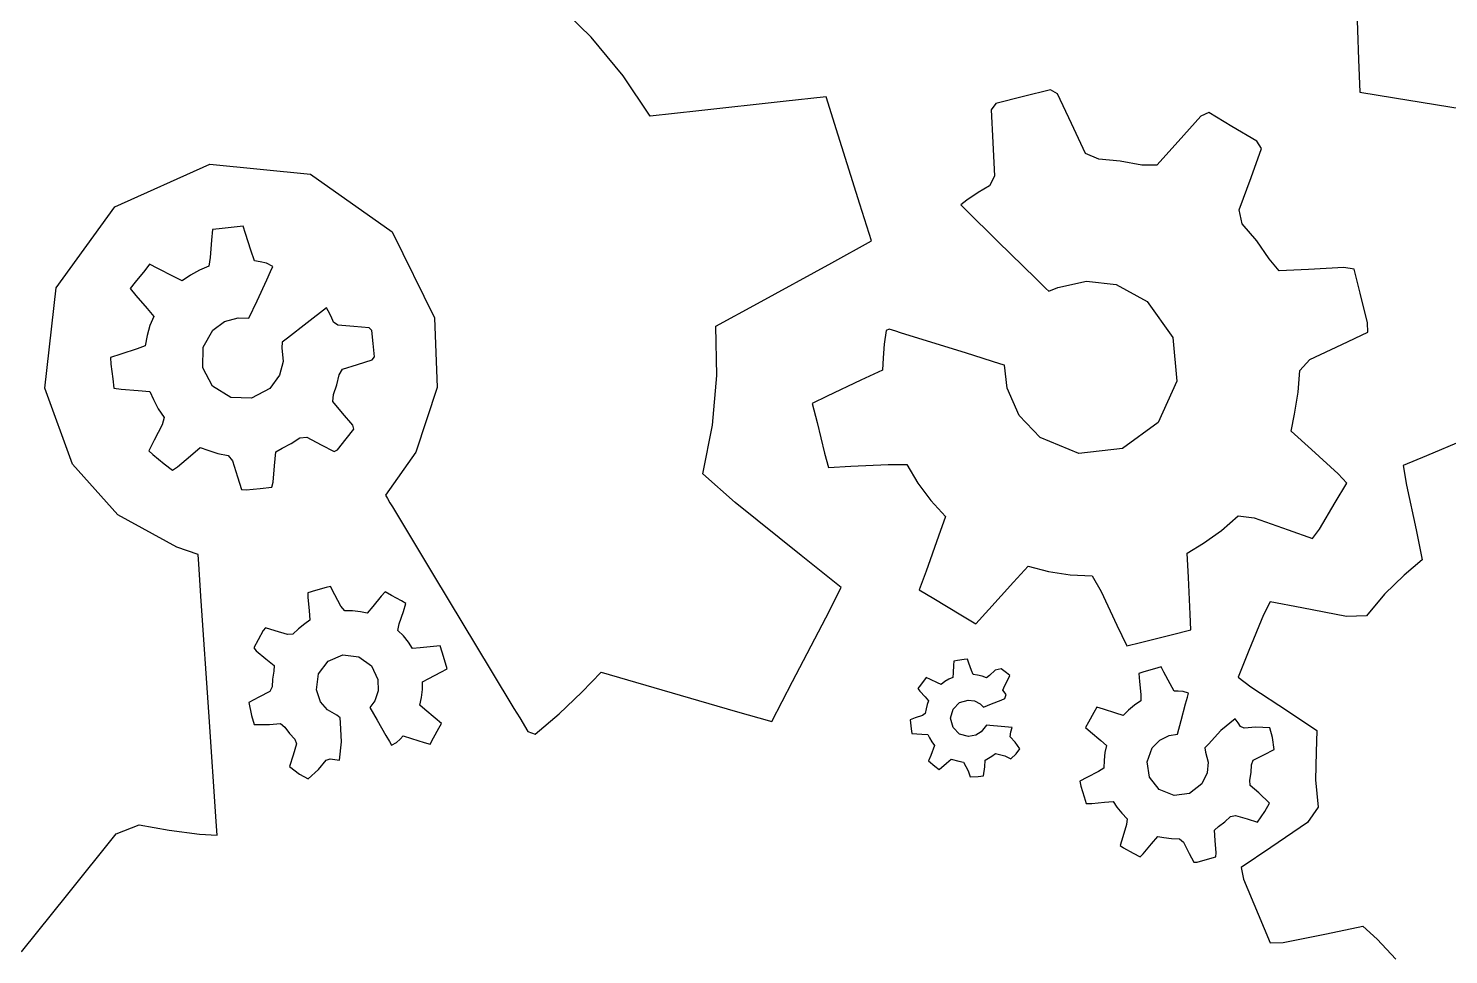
# Model space of a CAD drawing. Header units: metres. Extents: x -544 to 104, y 0 to 186.
# Drawn here: x -365.39 to -354.47, y 103.7 to 110.82 of the extents above; entities that cross this region are included whole.
import ezdxf

# ---------------------------------------------------------------- set-up
doc = ezdxf.new("R2010")
doc.units = ezdxf.units.M

msp = doc.modelspace()

# ---------------------------------------------------------------- linework, layer by layer
at = {"layer": 'COMPONENT1'}
for p, q in [((-361.062, 110.755), (-361.337, 111.023)), ((-355.179, 111.035), (-355.164, 110.584)), ((-360.816, 110.457), (-361.062, 110.755)), ((-355.164, 110.584), (-355.155, 110.333)), ((-360.609, 110.147), (-360.816, 110.457)), ((-359.587, 110.26), (-360.234, 110.189)), ((-359.256, 110.296), (-359.587, 110.26)), ((-359.163, 110.001), (-359.256, 110.296)), ((-357.951, 110.246), (-357.988, 110.196)), ((-357.74, 110.298), (-357.951, 110.246)), ((-357.532, 110.35), (-357.74, 110.298)), ((-357.478, 110.32), (-357.532, 110.35)), ((-357.37, 110.091), (-357.478, 110.32)), ((-355.155, 110.333), (-354.888, 110.289)), ((-354.888, 110.289), (-354.367, 110.204)), ((-360.234, 110.189), (-360.609, 110.147)), ((-357.988, 110.196), (-357.975, 109.946)), ((-356.375, 110.147), (-356.551, 109.953)), ((-356.314, 110.175), (-356.375, 110.147)), ((-356.138, 110.069), (-356.314, 110.175)), ((-357.261, 109.86), (-357.37, 110.091)), ((-355.945, 109.954), (-356.138, 110.069)), ((-358.996, 109.472), (-359.163, 110.001)), ((-357.975, 109.946), (-357.962, 109.687)), ((-356.551, 109.953), (-356.715, 109.771)), ((-355.91, 109.9), (-355.945, 109.954)), ((-357.161, 109.816), (-357.261, 109.86)), ((-356.995, 109.802), (-357.161, 109.816)), ((-355.99, 109.677), (-355.91, 109.9)), ((-364.722, 109.451), (-363.993, 109.779)), ((-363.993, 109.779), (-363.219, 109.701)), ((-363.219, 109.701), (-362.591, 109.259)), ((-356.829, 109.77), (-356.995, 109.802)), ((-356.715, 109.771), (-356.829, 109.77)), ((-358, 109.613), (-358.088, 109.56)), ((-357.962, 109.687), (-358, 109.613)), ((-356.08, 109.427), (-355.99, 109.677)), ((-358.173, 109.501), (-358.22, 109.465)), ((-358.088, 109.56), (-358.173, 109.501)), ((-365.173, 108.829), (-364.722, 109.451)), ((-358.906, 109.188), (-358.996, 109.472)), ((-358.22, 109.465), (-358.187, 109.432)), ((-358.187, 109.432), (-357.935, 109.184)), ((-356.057, 109.319), (-356.08, 109.427)), ((-363.973, 109.276), (-363.98, 109.195)), ((-363.92, 109.282), (-363.973, 109.276)), ((-363.806, 109.295), (-363.92, 109.282)), ((-363.735, 109.303), (-363.806, 109.295)), ((-363.717, 109.246), (-363.735, 109.303)), ((-355.946, 109.19), (-356.057, 109.319)), ((-363.98, 109.195), (-363.991, 109.061)), ((-363.676, 109.118), (-363.717, 109.246)), ((-362.591, 109.259), (-362.266, 108.598)), ((-359.212, 109.021), (-358.906, 109.188)), ((-357.935, 109.184), (-357.645, 108.899)), ((-355.851, 109.052), (-355.946, 109.19)), ((-363.991, 109.061), (-364, 108.994)), ((-363.65, 109.035), (-363.676, 109.118)), ((-355.775, 108.958), (-355.851, 109.052)), ((-364.493, 108.962), (-364.565, 108.872)), ((-364.455, 109.01), (-364.493, 108.962)), ((-364.391, 108.977), (-364.455, 109.01)), ((-364.272, 108.915), (-364.391, 108.977)), ((-364.072, 108.963), (-364.142, 108.925)), ((-364, 108.994), (-364.072, 108.963)), ((-363.606, 109.028), (-363.65, 109.035)), ((-363.558, 109.017), (-363.606, 109.028)), ((-363.507, 108.992), (-363.558, 109.017)), ((-363.554, 108.89), (-363.525, 108.953)), ((-363.525, 108.953), (-363.507, 108.992)), ((-359.784, 108.708), (-359.212, 109.021)), ((-355.548, 108.97), (-355.775, 108.958)), ((-355.278, 108.983), (-355.548, 108.97)), ((-355.198, 108.971), (-355.278, 108.983)), ((-355.152, 108.786), (-355.198, 108.971)), ((-365.261, 108.057), (-365.173, 108.829)), ((-364.565, 108.872), (-364.605, 108.822)), ((-364.206, 108.881), (-364.272, 108.915)), ((-364.142, 108.925), (-364.206, 108.881)), ((-363.629, 108.729), (-363.554, 108.89)), ((-357.645, 108.899), (-357.567, 108.823)), ((-357.545, 108.801), (-357.475, 108.83)), ((-357.475, 108.83), (-357.255, 108.88)), ((-357.255, 108.88), (-357.027, 108.854)), ((-357.027, 108.854), (-356.787, 108.724)), ((-364.605, 108.822), (-364.56, 108.77)), ((-364.56, 108.77), (-364.474, 108.668)), ((-363.692, 108.595), (-363.629, 108.729)), ((-357.567, 108.823), (-357.545, 108.801)), ((-356.787, 108.724), (-356.592, 108.446)), ((-355.095, 108.56), (-355.152, 108.786)), ((-364.474, 108.668), (-364.424, 108.608)), ((-364.424, 108.608), (-364.453, 108.537)), ((-363.096, 108.675), (-363.245, 108.559)), ((-363.082, 108.651), (-363.096, 108.675)), ((-363.06, 108.607), (-363.082, 108.651)), ((-363.041, 108.563), (-363.06, 108.607)), ((-360.103, 108.533), (-359.784, 108.708)), ((-364.453, 108.537), (-364.475, 108.461)), ((-364.044, 108.371), (-363.968, 108.503)), ((-363.968, 108.503), (-363.879, 108.568)), ((-363.879, 108.568), (-363.775, 108.597)), ((-363.775, 108.597), (-363.692, 108.595)), ((-363.245, 108.559), (-363.396, 108.442)), ((-363.008, 108.541), (-363.041, 108.563)), ((-362.886, 108.53), (-363.008, 108.541)), ((-362.769, 108.521), (-362.886, 108.53)), ((-362.748, 108.5), (-362.769, 108.521)), ((-362.737, 108.399), (-362.748, 108.5)), ((-362.266, 108.598), (-362.246, 108.062)), ((-360.096, 108.154), (-360.103, 108.533)), ((-358.795, 108.501), (-358.81, 108.395)), ((-358.771, 108.51), (-358.795, 108.501)), ((-358.719, 108.494), (-358.771, 108.51)), ((-355.093, 108.486), (-355.095, 108.56)), ((-364.475, 108.461), (-364.49, 108.383)), ((-363.436, 108.41), (-363.439, 108.367)), ((-363.396, 108.442), (-363.436, 108.41)), ((-362.726, 108.298), (-362.737, 108.399)), ((-358.81, 108.395), (-358.818, 108.29)), ((-358.684, 108.483), (-358.719, 108.494)), ((-358.543, 108.439), (-358.684, 108.483)), ((-358.184, 108.327), (-358.543, 108.439)), ((-356.592, 108.446), (-356.559, 108.111)), ((-355.538, 108.276), (-355.291, 108.393)), ((-355.291, 108.393), (-355.093, 108.486)), ((-364.677, 108.318), (-364.756, 108.293)), ((-364.756, 108.293), (-364.752, 108.242)), ((-364.55, 108.358), (-364.677, 108.318)), ((-364.49, 108.383), (-364.55, 108.358)), ((-364.047, 108.213), (-364.044, 108.371)), ((-363.439, 108.367), (-363.429, 108.261)), ((-362.744, 108.275), (-362.726, 108.298)), ((-358.818, 108.29), (-358.822, 108.196)), ((-357.912, 108.242), (-358.184, 108.327)), ((-364.752, 108.242), (-364.739, 108.129)), ((-363.972, 108.072), (-364.047, 108.213)), ((-363.429, 108.261), (-363.456, 108.157)), ((-362.998, 108.159), (-362.972, 108.202)), ((-362.972, 108.202), (-362.857, 108.239)), ((-362.857, 108.239), (-362.744, 108.275)), ((-358.822, 108.196), (-358.989, 108.118)), ((-357.884, 108.233), (-357.912, 108.242)), ((-357.865, 108.057), (-357.884, 108.233)), ((-355.627, 108.025), (-355.616, 108.193)), ((-355.616, 108.193), (-355.538, 108.276)), ((-364.739, 108.129), (-364.731, 108.056)), ((-363.832, 107.985), (-363.972, 108.072)), ((-363.456, 108.157), (-363.531, 108.053)), ((-363.041, 108.007), (-363.016, 108.082)), ((-363.016, 108.082), (-362.998, 108.159)), ((-362.246, 108.062), (-362.408, 107.564)), ((-360.129, 107.771), (-360.096, 108.154)), ((-358.989, 108.118), (-359.247, 107.996)), ((-356.559, 108.111), (-356.703, 107.792)), ((-365.047, 107.472), (-365.261, 108.057)), ((-364.731, 108.056), (-364.674, 108.05)), ((-364.674, 108.05), (-364.542, 108.039)), ((-364.542, 108.039), (-364.454, 108.031)), ((-364.454, 108.031), (-364.426, 107.969)), ((-364.426, 107.969), (-364.389, 107.898)), ((-363.673, 107.979), (-363.832, 107.985)), ((-363.531, 108.053), (-363.673, 107.979)), ((-363.048, 107.954), (-363.041, 108.007)), ((-362.973, 107.865), (-363.048, 107.954)), ((-359.247, 107.996), (-359.362, 107.94)), ((-357.773, 107.847), (-357.865, 108.057)), ((-355.656, 107.857), (-355.627, 108.025)), ((-364.389, 107.898), (-364.344, 107.831)), ((-362.894, 107.771), (-362.973, 107.865)), ((-359.362, 107.94), (-359.325, 107.793)), ((-357.611, 107.677), (-357.773, 107.847)), ((-355.681, 107.725), (-355.656, 107.857)), ((-364.358, 107.775), (-364.419, 107.658)), ((-364.344, 107.831), (-364.358, 107.775)), ((-362.945, 107.666), (-362.885, 107.741)), ((-362.885, 107.741), (-362.894, 107.771)), ((-360.202, 107.397), (-360.129, 107.771)), ((-359.325, 107.793), (-359.267, 107.558)), ((-356.703, 107.792), (-356.979, 107.592)), ((-364.419, 107.658), (-364.462, 107.575)), ((-363.437, 107.596), (-363.367, 107.631)), ((-363.367, 107.631), (-363.3, 107.675)), ((-363.3, 107.675), (-363.248, 107.679)), ((-363.248, 107.679), (-363.137, 107.621)), ((-363.01, 107.583), (-362.945, 107.666)), ((-357.313, 107.555), (-357.611, 107.677)), ((-355.526, 107.585), (-355.681, 107.725)), ((-354.363, 107.654), (-354.641, 107.537)), ((-364.462, 107.575), (-364.431, 107.546)), ((-364.431, 107.546), (-364.343, 107.476)), ((-364.241, 107.452), (-364.142, 107.536)), ((-364.142, 107.536), (-364.067, 107.6)), ((-364.067, 107.6), (-364.007, 107.579)), ((-364.007, 107.579), (-363.93, 107.555)), ((-363.93, 107.555), (-363.852, 107.54)), ((-363.852, 107.54), (-363.819, 107.498)), ((-363.495, 107.459), (-363.486, 107.566)), ((-363.486, 107.566), (-363.437, 107.596)), ((-363.137, 107.621), (-363.038, 107.57)), ((-363.038, 107.57), (-363.01, 107.583)), ((-362.408, 107.564), (-362.643, 107.233)), ((-359.267, 107.558), (-359.238, 107.448)), ((-356.979, 107.592), (-357.313, 107.555)), ((-355.321, 107.399), (-355.526, 107.585)), ((-354.641, 107.537), (-354.821, 107.461)), ((-364.699, 107.082), (-365.047, 107.472)), ((-364.343, 107.476), (-364.279, 107.425)), ((-364.279, 107.425), (-364.241, 107.452)), ((-363.819, 107.498), (-363.78, 107.376)), ((-363.505, 107.333), (-363.495, 107.459)), ((-359.238, 107.448), (-359.066, 107.456)), ((-359.066, 107.456), (-358.78, 107.471)), ((-358.78, 107.471), (-358.636, 107.47)), ((-358.636, 107.47), (-358.551, 107.327)), ((-354.821, 107.461), (-354.794, 107.312)), ((-363.78, 107.376), (-363.748, 107.278)), ((-363.516, 107.296), (-363.505, 107.333)), ((-359.956, 107.178), (-360.202, 107.397)), ((-358.551, 107.327), (-358.451, 107.192)), ((-355.343, 107.177), (-355.253, 107.327)), ((-355.253, 107.327), (-355.321, 107.399)), ((-354.794, 107.312), (-354.722, 106.967)), ((-363.748, 107.278), (-363.714, 107.274)), ((-363.714, 107.274), (-363.605, 107.286)), ((-363.605, 107.286), (-363.516, 107.296)), ((-362.643, 107.233), (-362.628, 107.209)), ((-362.628, 107.209), (-362.608, 107.175)), ((-358.451, 107.192), (-358.339, 107.07)), ((-364.246, 106.835), (-364.699, 107.082)), ((-362.608, 107.175), (-362.589, 107.144)), ((-362.589, 107.144), (-362.273, 106.619)), ((-359.447, 106.77), (-359.956, 107.178)), ((-355.465, 106.973), (-355.343, 107.177)), ((-358.339, 107.07), (-358.392, 106.92)), ((-356.218, 106.962), (-356.09, 107.076)), ((-356.09, 107.076), (-355.967, 107.061)), ((-355.967, 107.061), (-355.704, 106.967)), ((-355.517, 106.9), (-355.465, 106.973)), ((-358.392, 106.92), (-358.488, 106.651)), ((-356.48, 106.788), (-356.356, 106.864)), ((-356.356, 106.864), (-356.218, 106.962)), ((-355.704, 106.967), (-355.517, 106.9)), ((-354.722, 106.967), (-354.675, 106.737)), ((-364.083, 106.778), (-364.246, 106.835)), ((-364.08, 106.74), (-364.083, 106.778)), ((-359.14, 106.524), (-359.447, 106.77)), ((-356.471, 106.6), (-356.48, 106.788)), ((-364.078, 106.707), (-364.08, 106.74)), ((-364.061, 106.459), (-364.078, 106.707)), ((-358.488, 106.651), (-358.54, 106.507)), ((-357.815, 106.565), (-357.704, 106.688)), ((-357.704, 106.688), (-357.546, 106.647)), ((-357.546, 106.647), (-357.379, 106.621)), ((-354.675, 106.737), (-354.814, 106.62)), ((-362.273, 106.619), (-361.829, 105.883)), ((-358.006, 106.354), (-357.815, 106.565)), ((-357.379, 106.621), (-357.211, 106.613)), ((-357.211, 106.613), (-357.142, 106.493)), ((-356.457, 106.319), (-356.471, 106.6)), ((-354.814, 106.62), (-354.965, 106.472)), ((-363.998, 105.531), (-364.061, 106.459)), ((-363.179, 106.501), (-363.239, 106.483)), ((-363.239, 106.483), (-363.239, 106.448)), ((-363.239, 106.448), (-363.23, 106.348)), ((-363.097, 106.525), (-363.179, 106.501)), ((-363.065, 106.532), (-363.097, 106.525)), ((-363.032, 106.469), (-363.065, 106.532)), ((-362.985, 106.38), (-363.032, 106.469)), ((-362.675, 106.457), (-362.74, 106.379)), ((-362.646, 106.49), (-362.675, 106.457)), ((-362.597, 106.463), (-362.646, 106.49)), ((-362.52, 106.421), (-362.597, 106.463)), ((-359.258, 106.292), (-359.14, 106.524)), ((-358.54, 106.507), (-358.428, 106.44)), ((-358.428, 106.44), (-358.22, 106.315)), ((-357.142, 106.493), (-357.021, 106.236)), ((-354.965, 106.472), (-355.102, 106.306)), ((-363.23, 106.348), (-363.223, 106.273)), ((-362.956, 106.346), (-362.985, 106.38)), ((-362.895, 106.345), (-362.956, 106.346)), ((-362.834, 106.337), (-362.895, 106.345)), ((-362.783, 106.327), (-362.834, 106.337)), ((-362.74, 106.379), (-362.783, 106.327)), ((-362.536, 106.244), (-362.505, 106.341)), ((-362.486, 106.402), (-362.52, 106.421)), ((-362.505, 106.341), (-362.486, 106.402)), ((-358.22, 106.315), (-358.104, 106.246)), ((-358.104, 106.246), (-358.006, 106.354)), ((-356.453, 106.198), (-356.457, 106.319)), ((-355.894, 106.314), (-356.006, 106.039)), ((-355.844, 106.414), (-355.894, 106.314)), ((-355.6, 106.367), (-355.844, 106.414)), ((-355.257, 106.301), (-355.6, 106.367)), ((-363.564, 106.215), (-363.582, 106.195)), ((-363.489, 106.192), (-363.564, 106.215)), ((-363.31, 106.207), (-363.354, 106.166)), ((-363.262, 106.245), (-363.31, 106.207)), ((-363.223, 106.273), (-363.262, 106.245)), ((-362.547, 106.195), (-362.536, 106.244)), ((-359.513, 105.801), (-359.258, 106.292)), ((-357.021, 106.236), (-356.945, 106.077)), ((-355.102, 106.306), (-355.257, 106.301)), ((-363.622, 106.122), (-363.654, 106.061)), ((-363.582, 106.195), (-363.622, 106.122)), ((-363.395, 106.162), (-363.489, 106.192)), ((-363.354, 106.166), (-363.395, 106.162)), ((-362.504, 106.152), (-362.547, 106.195)), ((-362.466, 106.105), (-362.504, 106.152)), ((-362.434, 106.055), (-362.466, 106.105)), ((-356.945, 106.077), (-356.839, 106.101)), ((-356.839, 106.101), (-356.605, 106.16)), ((-356.605, 106.16), (-356.453, 106.198)), ((-363.654, 106.061), (-363.636, 106.038)), ((-363.636, 106.038), (-363.561, 105.976)), ((-363.084, 105.957), (-362.969, 106.007)), ((-362.969, 106.007), (-362.847, 105.992)), ((-362.847, 105.992), (-362.749, 105.921)), ((-362.375, 106.061), (-362.434, 106.055)), ((-362.273, 106.07), (-362.375, 106.061)), ((-362.221, 106.075), (-362.273, 106.07)), ((-362.207, 106.028), (-362.221, 106.075)), ((-362.182, 105.944), (-362.207, 106.028)), ((-356.006, 106.039), (-356.089, 105.836)), ((-363.561, 105.976), (-363.498, 105.924)), ((-363.501, 105.881), (-363.51, 105.821)), ((-363.498, 105.924), (-363.501, 105.881)), ((-363.157, 105.861), (-363.084, 105.957)), ((-362.749, 105.921), (-362.7, 105.816)), ((-362.218, 105.874), (-362.169, 105.899)), ((-362.169, 105.899), (-362.182, 105.944)), ((-361.829, 105.883), (-361.655, 105.595)), ((-358.276, 105.928), (-358.28, 105.868)), ((-358.275, 105.959), (-358.276, 105.928)), ((-358.246, 105.963), (-358.275, 105.959)), ((-358.196, 105.97), (-358.246, 105.963)), ((-358.168, 105.974), (-358.196, 105.97)), ((-358.158, 105.944), (-358.168, 105.974)), ((-358.138, 105.887), (-358.158, 105.944)), ((-358.126, 105.855), (-358.138, 105.887)), ((-357.956, 105.889), (-358.001, 105.848)), ((-357.91, 105.899), (-357.956, 105.889)), ((-357.869, 105.868), (-357.91, 105.899)), ((-356.731, 105.9), (-356.814, 105.876)), ((-356.68, 105.914), (-356.731, 105.9)), ((-356.659, 105.874), (-356.68, 105.914)), ((-363.51, 105.821), (-363.512, 105.76)), ((-363.173, 105.739), (-363.157, 105.861)), ((-362.7, 105.816), (-362.698, 105.731)), ((-362.359, 105.799), (-362.308, 105.826)), ((-362.359, 105.74), (-362.359, 105.799)), ((-362.308, 105.826), (-362.218, 105.874)), ((-361.134, 105.721), (-360.985, 105.874)), ((-360.985, 105.874), (-360.581, 105.756)), ((-359.673, 105.495), (-359.513, 105.801)), ((-358.531, 105.774), (-358.551, 105.747)), ((-358.487, 105.833), (-358.531, 105.774)), ((-358.453, 105.817), (-358.487, 105.833)), ((-358.399, 105.791), (-358.453, 105.817)), ((-358.372, 105.78), (-358.399, 105.791)), ((-358.343, 105.801), (-358.372, 105.78)), ((-358.313, 105.819), (-358.343, 105.801)), ((-358.281, 105.833), (-358.313, 105.819)), ((-358.28, 105.868), (-358.281, 105.833)), ((-358.092, 105.85), (-358.126, 105.855)), ((-358.057, 105.842), (-358.092, 105.85)), ((-358.024, 105.829), (-358.057, 105.842)), ((-358.001, 105.848), (-358.024, 105.829)), ((-357.897, 105.735), (-357.881, 105.77)), ((-357.881, 105.77), (-357.855, 105.825)), ((-357.843, 105.849), (-357.869, 105.868)), ((-357.855, 105.825), (-357.843, 105.849)), ((-356.814, 105.876), (-356.852, 105.864)), ((-356.852, 105.864), (-356.847, 105.803)), ((-356.847, 105.803), (-356.838, 105.702)), ((-356.612, 105.785), (-356.659, 105.874)), ((-356.582, 105.727), (-356.612, 105.785)), ((-356.089, 105.836), (-355.991, 105.76)), ((-363.617, 105.681), (-363.692, 105.641)), ((-363.532, 105.726), (-363.617, 105.681)), ((-363.512, 105.76), (-363.532, 105.726)), ((-363.141, 105.646), (-363.173, 105.739)), ((-362.698, 105.731), (-362.725, 105.654)), ((-362.378, 105.621), (-362.366, 105.68)), ((-362.366, 105.68), (-362.359, 105.74)), ((-361.307, 105.553), (-361.134, 105.721)), ((-360.581, 105.756), (-359.955, 105.573)), ((-358.551, 105.747), (-358.535, 105.728)), ((-358.535, 105.728), (-358.495, 105.684)), ((-358.495, 105.684), (-358.468, 105.654)), ((-358.23, 105.64), (-358.165, 105.659)), ((-358.165, 105.659), (-358.116, 105.653)), ((-357.911, 105.658), (-357.882, 105.67)), ((-357.873, 105.701), (-357.897, 105.735)), ((-357.882, 105.67), (-357.873, 105.701)), ((-356.838, 105.702), (-356.836, 105.652)), ((-356.549, 105.727), (-356.582, 105.727)), ((-356.511, 105.725), (-356.549, 105.727)), ((-356.47, 105.713), (-356.511, 105.725)), ((-356.493, 105.631), (-356.479, 105.682)), ((-356.479, 105.682), (-356.47, 105.713)), ((-355.991, 105.76), (-355.702, 105.57)), ((-363.692, 105.641), (-363.673, 105.541)), ((-363.088, 105.584), (-363.141, 105.646)), ((-363.017, 105.544), (-363.088, 105.584)), ((-362.725, 105.654), (-362.763, 105.602)), ((-362.763, 105.602), (-362.707, 105.504)), ((-362.34, 105.586), (-362.378, 105.621)), ((-362.261, 105.52), (-362.34, 105.586)), ((-361.655, 105.595), (-361.611, 105.523)), ((-361.493, 105.397), (-361.307, 105.553)), ((-359.955, 105.573), (-359.673, 105.495)), ((-358.494, 105.555), (-358.516, 105.541)), ((-358.488, 105.591), (-358.494, 105.555)), ((-358.479, 105.625), (-358.488, 105.591)), ((-358.468, 105.654), (-358.479, 105.625)), ((-358.299, 105.519), (-358.28, 105.589)), ((-358.28, 105.589), (-358.23, 105.64)), ((-358.116, 105.653), (-358.073, 105.631)), ((-358.073, 105.631), (-358.046, 105.604)), ((-358.046, 105.604), (-357.985, 105.629)), ((-357.985, 105.629), (-357.911, 105.658)), ((-357.197, 105.564), (-357.239, 105.489)), ((-357.175, 105.605), (-357.197, 105.564)), ((-357.124, 105.588), (-357.175, 105.605)), ((-357.028, 105.558), (-357.124, 105.588)), ((-356.974, 105.541), (-357.028, 105.558)), ((-356.932, 105.582), (-356.974, 105.541)), ((-356.886, 105.62), (-356.932, 105.582)), ((-356.836, 105.652), (-356.886, 105.62)), ((-356.527, 105.503), (-356.493, 105.631)), ((-355.702, 105.57), (-355.483, 105.426)), ((-363.943, 104.726), (-363.998, 105.531)), ((-363.673, 105.541), (-363.652, 105.471)), ((-363.652, 105.471), (-363.535, 105.472)), ((-363.535, 105.472), (-363.448, 105.48)), ((-363.448, 105.48), (-363.417, 105.452)), ((-363.417, 105.452), (-363.381, 105.403)), ((-362.991, 105.523), (-363.017, 105.544)), ((-362.989, 105.484), (-362.991, 105.523)), ((-362.981, 105.338), (-362.989, 105.484)), ((-362.707, 105.504), (-362.639, 105.387)), ((-362.274, 105.368), (-362.232, 105.444)), ((-362.213, 105.48), (-362.261, 105.52)), ((-362.232, 105.444), (-362.213, 105.48)), ((-361.611, 105.523), (-361.548, 105.417)), ((-358.572, 105.522), (-358.611, 105.508)), ((-358.611, 105.508), (-358.603, 105.439)), ((-358.516, 105.541), (-358.572, 105.522)), ((-358.279, 105.448), (-358.299, 105.519)), ((-358.23, 105.398), (-358.279, 105.448)), ((-358.023, 105.466), (-358.063, 105.415)), ((-357.997, 105.463), (-358.023, 105.466)), ((-357.911, 105.455), (-357.997, 105.463)), ((-357.827, 105.447), (-357.911, 105.455)), ((-357.836, 105.414), (-357.827, 105.447)), ((-357.239, 105.489), (-357.262, 105.447)), ((-357.262, 105.447), (-357.223, 105.414)), ((-356.556, 105.396), (-356.527, 105.503)), ((-356.112, 105.515), (-356.221, 105.426)), ((-356.09, 105.485), (-356.112, 105.515)), ((-356.07, 105.455), (-356.09, 105.485)), ((-356.043, 105.442), (-356.07, 105.455)), ((-355.952, 105.451), (-356.043, 105.442)), ((-355.846, 105.446), (-355.952, 105.451)), ((-355.824, 105.372), (-355.846, 105.446)), ((-363.381, 105.403), (-363.34, 105.359)), ((-363.34, 105.359), (-363.325, 105.323)), ((-362.995, 105.196), (-362.981, 105.338)), ((-362.639, 105.387), (-362.612, 105.341)), ((-362.612, 105.341), (-362.596, 105.313)), ((-362.596, 105.313), (-362.557, 105.334)), ((-362.557, 105.334), (-362.529, 105.359)), ((-362.529, 105.359), (-362.506, 105.383)), ((-362.506, 105.383), (-362.442, 105.363)), ((-362.442, 105.363), (-362.344, 105.333)), ((-362.344, 105.333), (-362.3, 105.32)), ((-362.3, 105.32), (-362.274, 105.368)), ((-361.548, 105.417), (-361.493, 105.397)), ((-358.603, 105.439), (-358.598, 105.403)), ((-358.598, 105.403), (-358.519, 105.397)), ((-358.519, 105.397), (-358.475, 105.395)), ((-358.475, 105.395), (-358.461, 105.37)), ((-358.461, 105.37), (-358.444, 105.338)), ((-358.444, 105.338), (-358.423, 105.309)), ((-358.161, 105.378), (-358.23, 105.398)), ((-358.104, 105.389), (-358.161, 105.378)), ((-358.063, 105.415), (-358.104, 105.389)), ((-357.84, 105.377), (-357.836, 105.414)), ((-357.803, 105.336), (-357.84, 105.377)), ((-357.768, 105.283), (-357.803, 105.336)), ((-357.223, 105.414), (-357.145, 105.349)), ((-357.145, 105.349), (-357.101, 105.311)), ((-356.75, 105.292), (-356.692, 105.351)), ((-356.692, 105.351), (-356.619, 105.386)), ((-356.619, 105.386), (-356.556, 105.396)), ((-356.221, 105.426), (-356.318, 105.32)), ((-355.813, 105.279), (-355.824, 105.372)), ((-355.483, 105.426), (-355.49, 105.258)), ((-363.352, 105.235), (-363.379, 105.148)), ((-363.325, 105.323), (-363.352, 105.235)), ((-358.45, 105.233), (-358.47, 105.192)), ((-358.423, 105.309), (-358.45, 105.233)), ((-358.033, 105.197), (-357.983, 105.229)), ((-357.983, 105.229), (-357.954, 105.249)), ((-357.954, 105.249), (-357.883, 105.231)), ((-357.883, 105.231), (-357.835, 105.208)), ((-357.835, 105.208), (-357.795, 105.247)), ((-357.795, 105.247), (-357.768, 105.283)), ((-357.113, 105.255), (-357.12, 105.196)), ((-357.101, 105.311), (-357.113, 105.255)), ((-356.789, 105.185), (-356.75, 105.292)), ((-356.318, 105.32), (-356.344, 105.291)), ((-356.344, 105.291), (-356.34, 105.259)), ((-356.34, 105.259), (-356.319, 105.182)), ((-355.973, 105.197), (-355.892, 105.238)), ((-355.892, 105.238), (-355.813, 105.279)), ((-355.49, 105.258), (-355.494, 105.045)), ((-363.379, 105.148), (-363.304, 105.09)), ((-363.236, 105.053), (-363.156, 105.126)), ((-363.156, 105.126), (-363.097, 105.198)), ((-363.097, 105.198), (-363.068, 105.208)), ((-363.068, 105.208), (-363.032, 105.201)), ((-363.032, 105.201), (-362.995, 105.196)), ((-358.47, 105.192), (-358.42, 105.15)), ((-358.42, 105.15), (-358.388, 105.126)), ((-358.388, 105.126), (-358.331, 105.173)), ((-358.331, 105.173), (-358.295, 105.205)), ((-358.295, 105.205), (-358.237, 105.19)), ((-358.237, 105.19), (-358.201, 105.183)), ((-358.201, 105.183), (-358.164, 105.116)), ((-358.164, 105.116), (-358.148, 105.069)), ((-358.045, 105.077), (-358.036, 105.145)), ((-358.036, 105.145), (-358.033, 105.197)), ((-357.121, 105.136), (-357.162, 105.11)), ((-357.12, 105.196), (-357.121, 105.136)), ((-356.771, 105.067), (-356.789, 105.185)), ((-356.319, 105.182), (-356.326, 105.101)), ((-355.99, 105.102), (-355.987, 105.161)), ((-355.987, 105.161), (-355.973, 105.197)), ((-363.304, 105.09), (-363.236, 105.053)), ((-358.148, 105.069), (-358.088, 105.071)), ((-358.088, 105.071), (-358.045, 105.077)), ((-357.251, 105.064), (-357.307, 105.035)), ((-357.307, 105.035), (-357.297, 104.998)), ((-357.162, 105.11), (-357.251, 105.064)), ((-356.697, 104.972), (-356.771, 105.067)), ((-356.368, 105.014), (-356.464, 104.941)), ((-356.326, 105.101), (-356.368, 105.014)), ((-355.999, 105.043), (-355.99, 105.102)), ((-355.997, 105.003), (-355.999, 105.043)), ((-355.494, 105.045), (-355.475, 104.835)), ((-357.297, 104.998), (-357.273, 104.916)), ((-357.273, 104.916), (-357.257, 104.863)), ((-356.582, 104.925), (-356.697, 104.972)), ((-356.464, 104.941), (-356.582, 104.925)), ((-355.931, 104.947), (-355.997, 105.003)), ((-355.849, 104.866), (-355.931, 104.947)), ((-357.257, 104.863), (-357.214, 104.865)), ((-357.214, 104.865), (-357.115, 104.874)), ((-357.115, 104.874), (-357.049, 104.88)), ((-357.049, 104.88), (-357.021, 104.837)), ((-357.021, 104.837), (-356.984, 104.79)), ((-356.984, 104.79), (-356.942, 104.746)), ((-355.941, 104.72), (-355.884, 104.802)), ((-355.884, 104.802), (-355.849, 104.866)), ((-355.475, 104.835), (-355.555, 104.718)), ((-364.713, 104.631), (-364.536, 104.701)), ((-364.536, 104.701), (-364.305, 104.658)), ((-363.936, 104.621), (-363.943, 104.726)), ((-356.946, 104.702), (-356.975, 104.608)), ((-356.942, 104.746), (-356.946, 104.702)), ((-356.272, 104.659), (-356.24, 104.687)), ((-356.24, 104.687), (-356.192, 104.723)), ((-356.192, 104.723), (-356.148, 104.764)), ((-356.148, 104.764), (-356.11, 104.773)), ((-356.11, 104.773), (-356.02, 104.745)), ((-356.02, 104.745), (-355.941, 104.72)), ((-355.555, 104.718), (-355.838, 104.526)), ((-365.084, 104.168), (-364.713, 104.631)), ((-364.305, 104.658), (-364.071, 104.629)), ((-364.071, 104.629), (-363.936, 104.621)), ((-356.975, 104.608), (-356.996, 104.541)), ((-356.755, 104.553), (-356.707, 104.61)), ((-356.707, 104.61), (-356.66, 104.602)), ((-356.66, 104.602), (-356.6, 104.594)), ((-356.6, 104.594), (-356.541, 104.593)), ((-356.541, 104.593), (-356.51, 104.566)), ((-356.265, 104.579), (-356.272, 104.659)), ((-356.257, 104.484), (-356.265, 104.579)), ((-356.996, 104.541), (-356.97, 104.523)), ((-356.97, 104.523), (-356.896, 104.483)), ((-356.896, 104.483), (-356.842, 104.453)), ((-356.842, 104.453), (-356.818, 104.478)), ((-356.818, 104.478), (-356.755, 104.553)), ((-356.51, 104.566), (-356.466, 104.48)), ((-356.466, 104.48), (-356.43, 104.412)), ((-356.26, 104.455), (-356.257, 104.484)), ((-355.838, 104.526), (-356.065, 104.373)), ((-356.43, 104.412), (-356.404, 104.413)), ((-356.404, 104.413), (-356.325, 104.436)), ((-356.325, 104.436), (-356.26, 104.455)), ((-356.065, 104.373), (-356.048, 104.282)), ((-356.048, 104.282), (-355.935, 104.014)), ((-365.441, 103.723), (-365.084, 104.168)), ((-355.935, 104.014), (-355.842, 103.794)), ((-355.411, 103.863), (-355.131, 103.921)), ((-355.131, 103.921), (-355.02, 103.82)), ((-355.742, 103.795), (-355.411, 103.863)), ((-355.02, 103.82), (-354.876, 103.667)), ((-355.842, 103.794), (-355.742, 103.795))]:
    msp.add_line(p, q, dxfattribs=at)

doc.saveas('drawing.dxf')
